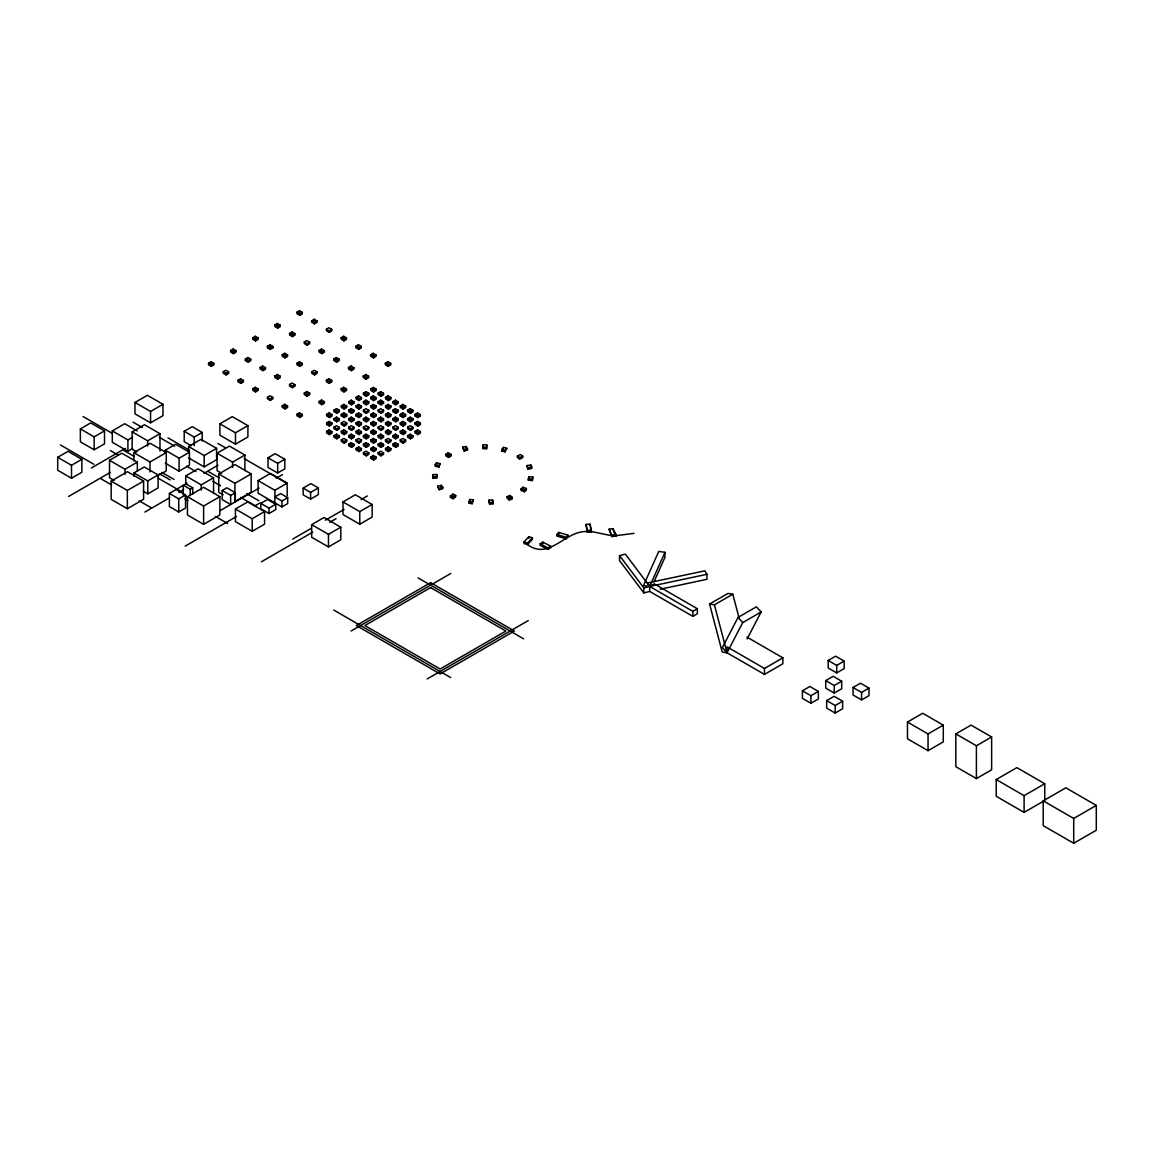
<?xml version="1.0" encoding="UTF-8"?>
<svg xmlns="http://www.w3.org/2000/svg" width="1154" height="1154" viewBox="0 0 1154 1154"><rect width="100%" height="100%" fill="white"/><g stroke="black" fill="none" stroke-linecap="round" stroke-linejoin="round"><path stroke-width="1.5" d="M486.772 444.896L486.57 448.747L482.992 448.632L483.209 444.795L486.772 444.896L486.772 446.425M528.388 478.694L528.95 476.66L532.917 477.02L532.369 480.583L528.388 480.223L528.388 478.694L532.369 479.054L532.917 477.02M528.388 480.223L528.95 476.66M697.348 608.735L692.833 611.346L649.688 586.434L625.381 554.122L619.525 555.593L643.831 587.905L649.688 586.434L654.203 583.823L697.348 608.735L697.348 613.74L692.833 616.351L649.688 591.439L649.688 586.434L664.964 552.319L658.775 551.396L643.499 585.511L649.688 586.434L706.969 574.303L706.969 579.308L660.102 589.232M654.058 581.688L664.964 557.324L664.964 552.319M468.769 501.658L469.808 499.422L473.255 499.956L472.217 503.721L468.769 503.187L468.769 501.658L472.217 502.192L473.255 499.956M747.085 638.999L761.106 611.981L756.433 606.802L738.041 617.419L722.361 647.61L727.034 652.789L764.467 674.398L782.859 663.781L782.859 657.838L746.999 637.123M761.106 611.981L742.714 622.612L727.034 652.789L722.202 651.996L709.566 604.032L727.958 593.416L732.804 594.209L739.123 618.183M435.188 464.701L436.472 462.783L440.222 463.605L438.938 467.067L435.188 466.23L435.188 464.701L438.938 465.538L440.222 463.605M501.817 449.44L503.634 447.363L506.822 448.3L505.005 451.892L501.817 450.954L501.817 449.44L505.005 450.377L506.822 448.3M501.817 450.954L503.634 447.363M556.877 534.504L558.724 532.441L568.028 535.211L566.181 538.803L556.877 536.033L556.877 534.504L566.181 537.274L568.028 535.211M523.93 542.005L528.878 536.682L532.412 537.778L532.412 539.293L527.465 544.616L523.93 543.52L523.93 542.005L527.465 543.101L532.412 537.778M521.031 488.95L522.978 487.219L526.354 488.474L526.354 490.003L524.406 491.734L521.031 490.464L521.031 488.95L524.406 490.205L526.354 488.474M450.377 495.917L452.916 494.114L455.686 495.427L455.686 496.941L453.161 498.744L450.377 497.446L450.377 495.917L453.161 497.23L455.686 495.427M540.173 543.837L542.885 542.12L550.617 546.188L550.617 547.703L547.919 549.419L540.173 545.352L540.173 543.837L547.919 547.905L550.617 546.188M80.362 428.884L90.719 422.912L104.524 430.875L104.524 443.828L94.166 449.8L80.362 441.823L80.362 428.884L94.166 436.861L104.524 430.875M134.975 402.472L147.395 395.303L162.988 404.304L162.988 415.656L150.568 422.826L134.975 413.824L134.975 402.472L150.568 411.473L162.988 404.304M208.542 363.236L211.067 361.779L213.908 363.423L213.908 364.938L211.384 366.395L208.542 364.765L208.542 363.236L211.384 364.88L213.908 363.423M230.641 350.484L233.166 349.013L236.007 350.657L236.007 352.186L233.483 353.643L230.641 351.999L230.641 350.484L233.483 352.114L236.007 350.657M252.74 337.718L255.265 336.261L258.107 337.906L258.107 339.42L255.582 340.877L252.74 339.247L252.74 337.718L255.582 339.363L258.107 337.906M274.84 324.966L277.364 323.495L280.206 325.139L280.206 326.669L277.681 328.125L274.84 326.481L274.84 324.966L277.681 326.596L280.206 325.139M296.939 312.2L299.463 310.743L302.305 312.388L302.305 313.902L299.78 315.359L296.939 313.729L296.939 312.2L299.78 313.845L302.305 312.388M57.7 457.33L68.057 451.344L81.862 459.321L81.862 472.26L71.505 478.246L57.7 470.269L57.7 457.33L71.505 465.293L81.862 459.321M132.566 448.574L127.906 451.272L112.299 442.271L112.299 430.918L124.733 423.734L137.211 430.947M223.27 371.747L225.809 370.29L228.651 371.92L228.651 373.449L226.112 374.906L223.27 373.261L223.27 371.747L226.112 373.377L228.651 371.92M245.369 358.981L247.908 357.524L250.75 359.168L250.75 360.683L248.211 362.154L245.369 360.51L245.369 358.981L248.211 360.625L250.75 359.168M267.468 346.229L270.007 344.772L272.849 346.402L272.849 347.931L270.31 349.388L267.468 347.743L267.468 346.229L270.31 347.859L272.849 346.402M289.567 333.463L292.106 332.006L294.948 333.65L294.948 335.165L292.409 336.636L289.567 334.992L289.567 333.463L292.409 335.107L294.948 333.65M311.667 320.711L314.205 319.24L317.047 320.884L317.047 322.413L314.508 323.87L311.667 322.226L311.667 320.711L314.508 322.341L317.047 320.884M245.369 360.51L247.908 359.053L247.908 357.524M267.468 347.743L270.007 346.287L272.849 347.931M136.807 451.979L132.162 449.295L132.162 431.87L144.481 424.744L159.988 433.702L159.988 451.127M112.299 430.918L127.906 439.919L132.566 437.222M238.012 380.243L240.537 378.786L243.379 380.431L243.379 381.96L240.854 383.416L238.012 381.772L238.012 380.243L240.854 381.887L243.379 380.431M260.112 367.491L262.636 366.034L265.478 367.664L265.478 369.193L262.953 370.65L260.112 369.02L260.112 367.491L262.953 369.136L265.478 367.664M282.211 354.725L284.735 353.268L287.577 354.913L287.577 356.442L285.052 357.899L282.211 356.254L282.211 354.725L285.052 356.37L287.577 354.913M304.31 341.973L306.834 340.517L309.676 342.147L309.676 343.676L307.152 345.133L304.31 343.503L304.31 341.973L307.152 343.618L309.676 342.147M326.409 329.207L328.933 327.75L331.775 329.395L331.775 330.924L329.251 332.381L326.409 330.736L326.409 329.207L329.251 330.852L331.775 329.395M91.296 468.005L125.296 448.372M114.145 480.425L109.5 477.727L109.5 460.302L121.819 453.19L137.326 462.134L137.326 470.846M132.162 431.87L147.669 440.814L159.988 433.702M133.835 460.965L133.835 452.656L150.107 443.266L166.277 452.599L166.277 470.89L157.406 476.011M252.74 388.754L255.265 387.297L258.107 388.941L258.107 390.456L255.582 391.913L252.74 390.283L252.74 388.754L255.582 390.398L258.107 388.941M274.84 376.002L277.364 374.531L280.206 376.175L280.206 377.704L277.681 379.161L274.84 377.517L274.84 376.002L277.681 377.632L280.206 376.175M296.939 363.236L299.463 361.779L302.305 363.423L302.305 364.938L299.78 366.395L296.939 364.765L296.939 363.236L299.78 364.88L302.305 363.423M319.038 350.484L321.562 349.013L324.404 350.657L324.404 352.186L321.879 353.643L319.038 351.999L319.038 350.484L321.879 352.114L324.404 350.657M341.137 337.718L343.661 336.261L346.503 337.906L346.503 339.42L343.979 340.877L341.137 339.247L341.137 337.718L343.979 339.363L346.503 337.906M68.634 496.451L110.351 472.361M191.348 445.79L184.222 441.679L184.222 431.322L192.242 426.706L202.21 432.447L202.21 441.088M109.5 460.302L124.993 469.26L137.326 462.134M111.173 481.088L127.43 471.697L143.615 481.045L143.615 499.321L127.344 508.712L111.173 499.379L111.173 481.088L127.344 490.436L143.615 481.045M165.282 453.464L165.282 450.219L175.639 444.247L189.444 452.209L189.444 465.163L179.086 471.135L165.282 463.172M133.835 452.656L150.006 461.989L166.277 452.599M184.222 431.322L194.189 437.077L202.21 432.447M133.965 476.184L133.965 472.938L144.308 466.966L158.112 474.943L158.112 487.882L147.77 493.869L143.168 491.2M219.88 423.806L232.315 416.637L247.908 425.638L247.908 436.991L235.474 444.16L219.88 435.159L219.88 423.806L235.474 432.808L247.908 425.638M267.468 397.264L270.007 395.808L272.849 397.438L272.849 398.967L270.31 400.424L267.468 398.779L267.468 397.264L270.31 398.909L272.849 397.438M289.567 384.498L292.106 383.041L294.948 384.686L294.948 386.201L292.409 387.672L289.567 386.027L289.567 384.498L292.409 386.143L294.948 384.686M311.667 371.747L314.205 370.29L317.047 371.92L317.047 373.449L314.508 374.906L311.667 373.261L311.667 371.747L314.508 373.377L317.047 371.92M333.766 358.981L336.304 357.524L339.146 359.168L339.146 360.683L336.607 362.154L333.766 360.51L333.766 358.981L336.607 360.625L339.146 359.168M355.879 346.229L358.404 344.772L361.245 346.402L361.245 347.931L358.721 349.388L355.879 347.743L355.879 346.229L358.721 347.859L361.245 346.402M188.564 451.402L188.564 446.526L200.984 439.357L216.591 448.358L216.591 459.71L204.157 466.88L188.564 457.878M165.282 450.219L179.086 458.196L189.444 452.209M133.965 472.938L147.77 480.915L158.112 474.943M282.211 405.761L284.735 404.304L287.577 405.948L287.577 407.477L285.052 408.934L282.211 407.29L282.211 405.761L285.052 407.405L287.577 405.948M304.31 393.009L306.834 391.552L309.676 393.182L309.676 394.711L307.152 396.168L304.31 394.538L304.31 393.009L307.152 394.654L309.676 393.182M326.409 380.243L328.933 378.786L331.775 380.431L331.775 381.96L329.251 383.416L326.409 381.772L326.409 380.243L329.251 381.887L331.775 380.431M348.508 367.491L351.032 366.034L353.874 367.664L353.874 369.193L351.35 370.65L348.508 369.02L348.508 367.491L351.35 369.136L353.874 367.664M370.607 354.725L373.131 353.268L375.973 354.913L375.973 356.442L373.449 357.899L370.607 356.254L370.607 354.725L373.449 356.37L375.973 354.913M188.564 446.526L204.157 455.541L216.591 448.358M221.727 473.313L217.082 470.63L217.082 453.205L229.401 446.093L244.908 455.037L244.908 470.717M185.751 484.637L185.751 475.924L198.084 468.812L213.577 477.756L213.577 493.436M296.939 414.272L299.463 412.815L302.305 414.459L302.305 415.974L299.78 417.445L296.939 415.801L296.939 414.272L299.78 415.916L302.305 414.459M319.038 401.52L321.562 400.049L324.404 401.693L324.404 403.222L321.879 404.679L319.038 403.034L319.038 401.52L321.879 403.15L324.404 401.693M341.137 388.754L343.661 387.297L346.503 388.941L346.503 390.456L343.979 391.913L341.137 390.283L341.137 388.754L343.979 390.398L346.503 388.941M363.236 376.002L365.76 374.531L368.602 376.175L368.602 377.704L366.078 379.161L363.236 377.517L363.236 376.002L366.078 377.632L368.602 376.175M385.335 363.236L387.874 361.779L390.716 363.423L390.716 364.938L388.177 366.395L385.335 364.765L385.335 363.236L388.177 364.88L390.716 363.423M176.158 489.512L185.549 494.922L185.549 508.048L178.74 511.972L169.364 506.548L169.364 493.436L187.035 483.093M204.027 473.284L217.933 465.25M144.899 512.059L169.624 497.792M178.884 492.441L183.529 489.758M217.082 453.205L232.574 462.148L244.908 455.037M183.284 494.777L183.284 485.214L190.251 489.238L192.732 487.81L192.732 494.186M223.169 494.821L218.755 492.282L218.755 473.991L235.012 464.6L251.183 473.933L251.183 492.224L234.926 501.615L234.926 483.324L251.183 473.933M185.751 475.924L201.258 484.868L213.577 477.756M169.364 493.436L178.74 498.86L185.549 494.922M326.596 414.387L329.121 412.93L331.963 414.56L331.963 416.089L329.438 417.546L326.596 415.902L326.596 414.387L329.438 416.031L331.963 414.56M333.968 410.132L336.492 408.675L339.334 410.319L339.334 411.834L336.809 413.291L333.968 411.661L333.968 410.132L336.809 411.776L339.334 410.319M341.324 405.876L343.863 404.419L346.705 406.064L346.705 407.578L344.166 409.05L341.324 407.405L341.324 405.876L344.166 407.521L346.705 406.064M348.696 401.621L351.22 400.164L354.062 401.808L354.062 403.323L351.537 404.794L348.696 403.15L348.696 401.621L351.537 403.265L354.062 401.808M356.067 397.365L358.591 395.909L361.433 397.553L361.433 399.082L358.908 400.539L356.067 398.895L356.067 397.365L358.908 399.01L361.433 397.553M363.438 393.125L365.962 391.653L368.804 393.298L368.804 394.827L366.28 396.284L363.438 394.639L363.438 393.125L366.28 394.755L368.804 393.298M370.795 388.869L373.319 387.412L376.161 389.042L376.161 390.571L373.636 392.028L370.795 390.384L370.795 388.869L373.636 390.514L376.161 389.042M187.438 496.71L203.695 487.32L219.866 496.653L219.866 514.944L203.609 524.334L187.438 515.001L187.438 496.71L203.609 506.043L219.866 496.653M326.596 422.883L329.121 421.426L331.963 423.071L331.963 424.6L329.438 426.057L326.596 424.412L326.596 422.883L329.438 424.528L331.963 423.071M333.968 418.642L336.492 417.171L339.334 418.815L339.334 420.344L336.809 421.801L333.968 420.157L333.968 418.642L336.809 420.272L339.334 418.815M341.324 414.387L343.863 412.93L346.705 414.56L346.705 416.089L344.166 417.546L341.324 415.902L341.324 414.387L344.166 416.031L346.705 414.56M348.696 410.132L351.22 408.675L354.062 410.319L354.062 411.834L351.537 413.291L348.696 411.661L348.696 410.132L351.537 411.776L354.062 410.319M356.067 405.876L358.591 404.419L361.433 406.064L361.433 407.578L358.908 409.05L356.067 407.405L356.067 405.876L358.908 407.521L361.433 406.064M363.438 401.621L365.962 400.164L368.804 401.808L368.804 403.323L366.28 404.794L363.438 403.15L363.438 401.621L366.28 403.265L368.804 401.808M370.795 397.365L373.319 395.909L376.161 397.553L376.161 399.082L373.636 400.539L370.795 398.895L370.795 397.365L373.636 399.01L376.161 397.553M378.166 393.125L380.69 391.653L383.532 393.298L383.532 394.827L381.008 396.284L378.166 394.639L378.166 393.125L381.008 394.755L383.532 393.298M268.017 457.792L275.128 453.681L284.793 459.263L284.793 468.899L277.681 472.996L268.017 467.428L268.017 457.792L277.681 463.36L284.793 459.263M341.324 415.902L343.863 414.445L343.863 412.93M222.174 490.493L230.656 495.383L230.656 504.529L222.174 499.639L222.174 490.493L226.833 487.796L235.315 492.7L235.315 501.831M326.596 431.394L329.121 429.937L331.963 431.582L331.963 433.096L329.438 434.568L326.596 432.923L326.596 431.394L329.438 433.038L331.963 431.582M333.968 427.139L336.492 425.682L339.334 427.326L339.334 428.855L336.809 430.312L333.968 428.668L333.968 427.139L336.809 428.783L339.334 427.326M341.324 422.898L343.863 421.426L346.705 423.071L346.705 424.6L344.166 426.057L341.324 424.412L341.324 422.883L344.166 424.528L346.705 423.071M348.696 418.642L351.22 417.171L354.062 418.815L354.062 420.344L351.537 421.801L348.696 420.157L348.696 418.642L351.537 420.272L354.062 418.815M356.067 414.387L358.591 412.93L361.433 414.56L361.433 416.089L358.908 417.546L356.067 415.902L356.067 414.387L358.908 416.031L361.433 414.56M363.438 410.132L365.962 408.675L368.804 410.319L368.804 411.834L366.28 413.291L363.438 411.661L363.438 410.132L366.28 411.776L368.804 410.319M370.795 405.876L373.319 404.419L376.161 406.064L376.161 407.578L373.636 409.05L370.795 407.405L370.795 405.876L373.636 407.521L376.161 406.064M378.166 401.621L380.69 400.164L383.532 401.808L383.532 403.323L381.008 404.794L378.166 403.15L378.166 401.621L381.008 403.265L383.532 401.808M385.537 397.365L388.061 395.909L390.903 397.553L390.903 399.082L388.379 400.539L385.537 398.895L385.537 397.365L388.379 399.01L390.903 397.553M356.067 415.902L358.591 414.445L358.591 412.93M378.166 403.15L380.69 401.693L380.69 400.164M230.656 495.383L235.315 492.7M333.968 435.649L336.492 434.192L339.334 435.837L339.334 437.352L336.809 438.808L333.968 437.178L333.968 435.649L336.809 437.294L339.334 435.837M341.324 431.394L343.863 429.937L346.705 431.582L346.705 433.096L344.166 434.568L341.324 432.923L341.324 431.394L344.166 433.038L346.705 431.582M348.696 427.139L351.22 425.682L354.062 427.326L354.062 428.855L351.537 430.312L348.696 428.668L348.696 427.139L351.537 428.783L354.062 427.326M356.067 422.898L358.591 421.426L361.433 423.071L361.433 424.6L358.908 426.057L356.067 424.412L356.067 422.883L358.908 424.528L358.908 426.057M363.438 418.642L365.962 417.171L368.804 418.815L368.804 420.344L366.28 421.801L363.438 420.157L363.438 418.642L366.28 420.272L368.804 418.815M370.795 414.387L373.319 412.93L376.161 414.56L376.161 416.089L373.636 417.546L370.795 415.902L370.795 414.387L373.636 416.031L376.161 414.56M378.166 410.132L380.69 408.675L383.532 410.319L383.532 411.834L381.008 413.291L378.166 411.661L378.166 410.132L381.008 411.776L383.532 410.319M385.537 405.876L388.061 404.419L390.903 406.064L390.903 407.578L388.379 409.05L385.537 407.405L385.537 405.876L388.379 407.521L390.903 406.064M392.894 401.621L395.433 400.164L398.274 401.808L398.274 403.323L395.735 404.794L392.894 403.15L392.894 401.621L395.735 403.265L398.274 401.808M287.692 497.662L281.908 500.995L274.868 496.927L280.653 493.595L287.692 497.662L287.692 503.591L281.908 506.938L258.078 493.176L258.078 480.583L270.425 473.443L287.216 483.137L287.216 495.744M358.908 424.528L361.433 423.071M341.324 439.905L343.863 438.448L346.705 440.078L346.705 441.607L344.166 443.064L341.324 441.434L341.324 439.905L344.166 441.549L346.705 440.078M348.696 435.649L351.22 434.192L354.062 435.837L354.062 437.352L351.537 438.808L348.696 437.178L348.696 435.649L351.537 437.294L354.062 435.837M356.067 431.394L358.591 429.937L361.433 431.582L361.433 433.096L358.908 434.568L356.067 432.923L356.067 431.394L358.908 433.038L361.433 431.582M363.438 427.139L365.962 425.682L368.804 427.326L368.804 428.855L366.28 430.312L363.438 428.668L363.438 427.139L366.28 428.783L368.804 427.326M370.795 422.898L373.319 421.426L376.161 423.071L376.161 424.6L373.636 426.057L370.795 424.412L370.795 422.883L373.636 424.528L376.161 423.071M378.166 418.642L380.69 417.171L383.532 418.815L383.532 420.344L381.008 421.801L378.166 420.157L378.166 418.642L381.008 420.272L383.532 418.815M385.537 414.387L388.061 412.93L390.903 414.56L390.903 416.089L388.379 417.546L385.537 415.902L385.537 414.387L388.379 416.031L390.903 414.56M392.894 410.132L395.433 408.675L398.274 410.319L398.274 411.834L395.735 413.291L392.894 411.661L392.894 410.132L395.735 411.776L398.274 410.319M400.265 405.876L402.789 404.419L405.631 406.064L405.631 407.578L403.107 409.05L400.265 407.405L400.265 405.876L403.107 407.521L405.631 406.064M220.284 510.515L259.145 488.084M276.239 478.218L282.456 474.626M235.402 509.015L247.764 501.889L264.554 511.583L264.554 524.176L252.207 531.316L235.402 521.622L235.402 509.015L252.207 518.723L264.554 511.583M348.696 444.16L351.22 442.703L354.062 444.333L354.062 445.862L351.537 447.319L348.696 445.675L348.696 444.16L351.537 445.79L354.062 444.333M356.067 439.905L358.591 438.448L361.433 440.078L361.433 441.607L358.908 443.064L356.067 441.434L356.067 439.905L358.908 441.549L361.433 440.078M363.438 435.649L365.962 434.192L368.804 435.837L368.804 437.352L366.28 438.808L363.438 437.178L363.438 435.649L366.28 437.294L368.804 435.837M370.795 431.394L373.319 429.937L376.161 431.582L376.161 433.096L373.636 434.568L370.795 432.923L370.795 431.394L373.636 433.038L376.161 431.582M378.166 427.139L380.69 425.682L383.532 427.326L383.532 428.855L381.008 430.312L378.166 428.668L378.166 427.139L381.008 428.783L383.532 427.326M385.537 422.898L388.061 421.426L390.903 423.071L390.903 424.6L388.379 426.057L385.537 424.412L385.537 422.883L388.379 424.528L390.903 423.071M392.894 418.642L395.433 417.171L398.274 418.815L398.274 420.344L395.735 421.801L392.894 420.157L392.894 418.642L395.735 420.272L398.274 418.815M400.265 414.387L402.789 412.93L405.631 414.56L405.631 416.089L403.107 417.546L400.265 415.902L400.265 414.387L403.107 416.031L405.631 414.56M407.636 410.132L410.16 408.675L413.002 410.319L413.002 411.834L410.478 413.291L407.636 411.661L407.636 410.132L410.478 411.776L413.002 410.319M400.265 415.902L402.789 414.445L402.789 412.93M258.078 480.583L274.868 490.277L287.216 483.137M185.188 546.13L236.469 516.53M255.121 505.755L259.78 503.072M260.775 503.375L267.512 499.494L275.748 504.24L275.748 509.592L269.012 513.487L260.775 508.726L260.775 503.375L269.012 508.135L275.748 504.24M356.067 448.416L358.591 446.944L361.433 448.589L361.433 450.118L358.908 451.575L356.067 449.93L356.067 448.416L358.908 450.046L361.433 448.589M363.438 444.16L365.962 442.689L368.804 444.333L368.804 445.862L366.28 447.319L363.438 445.675L363.438 444.16L366.28 445.79L368.804 444.333M370.795 439.905L373.319 438.448L376.161 440.078L376.161 441.607L373.636 443.064L370.795 441.434L370.795 439.905L373.636 441.549L376.161 440.078M378.166 435.649L380.69 434.192L383.532 435.837L383.532 437.352L381.008 438.808L378.166 437.178L378.166 435.649L381.008 437.294L383.532 435.837M385.537 431.394L388.061 429.937L390.903 431.582L390.903 433.096L388.379 434.568L385.537 432.923L385.537 431.394L388.379 433.038L390.903 431.582M392.894 427.139L395.433 425.682L398.274 427.326L398.274 428.855L395.735 430.312L392.894 428.668L392.894 427.139L395.735 428.783L398.274 427.326M400.265 422.898L402.789 421.426L405.631 423.071L405.631 424.6L403.107 426.057L400.265 424.412L400.265 422.883L403.107 424.528L405.631 423.071M407.636 418.642L410.16 417.171L413.002 418.815L413.002 420.344L410.478 421.801L407.636 420.157L407.636 418.642L410.478 420.272L413.002 418.815M414.993 414.387L417.532 412.93L420.373 414.56L420.373 416.089L417.835 417.546L414.993 415.902L414.993 414.387L417.835 416.031L420.373 414.56M414.993 415.902L417.532 414.445L417.532 412.93M363.438 452.656L365.962 451.2L368.804 452.844L368.804 454.373L366.28 455.83L363.438 454.186L363.438 452.656L366.28 454.301L368.804 452.844M370.795 448.416L373.319 446.944L376.161 448.589L376.161 450.118L373.636 451.575L370.795 449.93L370.795 448.416L373.636 450.046L376.161 448.589M378.166 444.16L380.69 442.689L383.532 444.333L383.532 445.862L381.008 447.319L378.166 445.675L378.166 444.16L381.008 445.79L383.532 444.333M385.537 439.905L388.061 438.448L390.903 440.078L390.903 441.607L388.379 443.064L385.537 441.434L385.537 439.905L388.379 441.549L390.903 440.078M392.894 435.649L395.433 434.192L398.274 435.837L398.274 437.352L395.735 438.808L392.894 437.178L392.894 435.649L395.735 437.294L398.274 435.837M400.265 431.394L402.789 429.937L405.631 431.582L405.631 433.096L403.107 434.568L400.265 432.923L400.265 431.394L403.107 433.038L405.631 431.582M407.636 427.139L410.16 425.682L413.002 427.326L413.002 428.855L410.478 430.312L407.636 428.668L407.636 427.139L410.478 428.783L413.002 427.326M414.993 422.883L417.532 421.426L420.373 423.071L420.373 424.6L417.835 426.057L414.993 424.412L414.993 422.883L417.835 424.528L420.373 423.071M303.156 488.099L310.916 483.613L318.36 487.911L318.36 494.619L310.585 499.105L303.156 494.821L303.156 488.099L310.585 492.397L318.36 487.911M370.795 456.912L373.319 455.455L376.161 457.099L376.161 458.614L373.636 460.085L370.795 458.441L370.795 456.912L373.636 458.556L376.161 457.099M378.166 452.656L380.69 451.2L383.532 452.844L383.532 454.373L381.008 455.83L378.166 454.186L378.166 452.656L381.008 454.301L383.532 452.844M385.537 448.416L388.061 446.944L390.903 448.589L390.903 450.118L388.379 451.575L385.537 449.93L385.537 448.416L388.379 450.046L390.903 448.589M392.894 444.16L395.433 442.703L398.274 444.333L398.274 445.862L395.735 447.319L392.894 445.675L392.894 444.16L395.735 445.79L398.274 444.333M400.265 439.905L402.789 438.448L405.631 440.078L405.631 441.607L403.107 443.064L400.265 441.434L400.265 439.905L403.107 441.549L405.631 440.078M407.636 435.649L410.16 434.192L413.002 435.837L413.002 437.352L410.478 438.808L407.636 437.178L407.636 435.649L410.478 437.294L413.002 435.837M414.993 431.394L417.532 429.937L420.373 431.582L420.373 433.096L417.835 434.568L414.993 432.923L414.993 431.394L417.835 433.038L420.373 431.582M342.983 501.918L355.345 494.792L372.136 504.486L372.136 517.079L359.774 524.204L342.983 514.511L342.983 501.918L359.774 511.611L372.136 504.486M311.667 524.637L324.014 517.511L340.805 527.205L340.805 539.798L328.457 546.924L311.667 537.23L311.667 524.637L328.457 534.331L340.805 527.205M292.77 539.033L311.421 528.258M325.399 520.194L344.051 509.419M361.144 499.552L367.361 495.96M445.747 454.287L448.271 452.83L451.113 454.46L451.113 455.989L448.589 457.446L445.747 455.801L445.747 454.287L448.589 455.917L451.113 454.46M261.439 561.753L312.734 532.138M329.828 522.272L336.045 518.68M351.119 631.022L450.738 573.509M427.182 678.941L528.258 620.592M709.566 604.032L714.413 604.826L732.804 594.209M714.413 604.826L727.034 652.789L727.034 646.846L764.467 668.454L782.859 657.838M828.183 660.477L835.626 656.179L844.151 661.098L844.151 668.613L836.708 672.912L828.183 667.993L828.183 660.477L836.708 665.396L844.151 661.098M802.405 690.799L809.848 686.5L818.374 691.419L818.374 698.935L810.93 703.233L802.405 698.314L802.405 690.799L810.93 695.718L818.374 691.419M825.716 680.6L833.159 676.316L841.684 681.235L841.684 688.736L834.241 693.035L825.716 688.116L825.716 680.6L834.241 685.519L841.684 681.235M826.668 700.593L834.111 696.295L842.636 701.214L842.636 708.729L835.193 713.028L826.668 708.109L826.668 700.593L835.193 705.512L842.636 701.214M853.037 687.495L860.495 683.197L869.005 688.116L869.005 695.631L861.562 699.915L853.037 695.011L853.037 687.495L861.562 692.414L869.005 688.116M907.477 722.058L922.71 713.259L943.28 725.13L943.28 741.878L928.047 750.677L907.477 738.791L907.477 722.058L928.047 733.93L943.28 725.13M955.829 733.901L971.062 725.101L991.632 736.973L991.632 769.79L976.399 778.589L955.829 766.718L955.829 733.901L976.399 745.772L991.632 736.973M996.219 779.556L1016.876 767.626L1044.759 783.725L1044.759 800.458L1024.103 812.387L996.219 796.289L996.219 779.556L1024.103 795.654L1044.759 783.725M1043.216 800.847L1065.806 787.807L1096.3 805.405L1096.3 830.216L1073.71 843.257L1043.216 825.658L1043.216 800.847L1073.71 818.446L1096.3 805.405M517.367 455.974L520.483 454.517L522.733 456.118L522.733 457.648L519.617 459.104L517.367 457.503L517.367 455.974L519.617 457.575L519.617 459.104M519.617 457.575L522.733 456.118M507.096 496.581L510.082 495.455L512.275 497.403L512.275 498.932L509.275 500.057L507.096 498.11L507.096 496.581L509.275 498.528L509.275 500.057M509.275 498.528L512.275 497.403M437.626 486.368L441.203 485.315L442.833 487.161L442.833 488.676L439.256 489.729L437.626 486.368L439.256 489.729M439.256 488.214L442.833 487.161M619.525 555.593L619.525 560.599L643.831 592.911L649.688 591.439M633.993 533.336L614.26 535.903M462.725 447.233L466.072 446.497L467.514 448.661L467.514 450.19L464.168 450.925L462.725 447.233L464.168 450.925M464.168 449.411L467.514 448.661M609.081 529.297L612.933 528.633L615.976 534.403L615.976 535.932L612.125 536.61L609.081 529.297L612.125 536.61M612.125 535.081L615.976 534.403M526.96 465.596L530.84 465.004L531.778 466.995L531.778 468.524L527.897 469.115L526.96 465.596L527.897 469.115M527.897 467.601L531.778 466.995M488.964 500.288L492.498 499.971L493.133 502.264L493.133 503.779L489.599 504.11L488.964 500.288L489.599 504.11M489.599 502.581L493.133 502.264M586.088 524.479L590.083 524.19L591.338 530.191L591.338 531.72L587.343 531.994L586.088 524.479L587.343 531.994M587.343 530.465L591.338 530.191M432.707 474.64L436.717 474.525L436.904 476.588L436.904 478.102L432.894 478.232L432.707 474.64L432.894 478.232M432.894 476.703L436.904 476.588M611.735 535.759L594.469 532.167A22.229 12.838 0 0 0 586.174 531.547C564.869 530.927 549.506 560.613 527.465 544.616L527.465 543.101M380.69 401.693L383.532 403.323M343.863 414.445L346.705 416.089M383.532 445.862L380.69 444.218L380.69 442.689M217.947 443.468L225.665 447.925M244.186 458.614L285.86 482.675M418.094 577.909L523.613 638.826M167.979 437.856L189.285 450.147M133.027 422.133L142.288 427.47M159.266 437.279L174.701 446.194M218.755 473.991L234.926 483.324M208.485 471.64L219.173 477.814M246.696 493.696L258.914 500.764M186.616 466.187L195.877 471.539M212.855 481.333L220.573 485.791M240.638 497.374L256.073 506.289M83.074 416.522L111.967 433.197M185.751 483.786L192.732 487.81M123.565 450.305L134.268 456.479M161.776 472.361L174.009 479.415M159.483 473.746L170.128 479.891M110.366 450.565L118.083 455.022M158.213 478.189L179.822 490.666M184.683 495.585L187.467 497.186M184.799 498.773L187.857 500.533M215.365 516.429L227.598 523.483M60.397 444.954L93.863 464.283M333.751 610.048L450.695 677.571M100.903 478.751L111.606 484.925M139.115 500.807L151.333 507.861M738.041 617.419L742.714 622.612M706.969 574.303L704.777 570.841L647.481 582.972L649.688 586.434M613.683 531.605L615.976 535.932M493.133 503.779L492.498 499.971M590.386 527.219L591.338 531.72M1073.71 818.446L1073.71 843.257M1024.103 795.654L1024.103 812.387M976.399 745.772L976.399 778.589M928.047 733.93L928.047 750.677M861.562 692.414L861.562 699.915M836.708 665.396L836.708 672.912M835.193 705.512L835.193 713.028M834.241 685.519L834.241 693.035M810.93 695.718L810.93 703.233M764.467 668.454L764.467 674.398M692.833 611.346L692.833 616.351M643.831 587.905L643.831 592.911M612.933 528.633L612.933 530.148M590.083 524.19L590.083 525.719M566.181 537.274L566.181 538.803M558.724 532.441L558.724 533.97M547.919 547.905L547.919 549.419M542.885 542.12L542.885 543.635M532.369 479.054L532.369 480.583M530.84 465.004L530.84 466.533M528.878 536.682L528.878 538.197M524.406 490.205L524.406 491.734M522.978 487.219L522.978 488.733M510.082 495.455L510.082 496.985M505.005 450.377L505.005 451.892M486.57 448.747L486.57 447.218L482.992 447.103L482.992 448.632M483.209 444.795L483.209 446.309M472.217 502.192L472.217 503.721M469.808 499.422L469.808 500.937M466.072 446.497L466.072 448.026M453.161 497.23L453.161 498.744M452.916 494.114L452.916 495.643M448.589 455.917L448.589 457.446M448.271 452.83L448.271 454.344M441.203 485.315L441.203 486.844M438.938 465.538L438.938 467.067M436.717 474.525L436.717 476.054M436.472 462.783L436.472 464.297M417.835 416.031L417.835 417.546M417.835 424.528L417.835 426.057M417.835 433.038L417.835 434.568M417.532 421.426L417.532 422.955M417.532 429.937L417.532 431.466M410.478 411.776L410.478 413.291M410.478 420.272L410.478 421.801M410.478 428.783L410.478 430.312M410.478 437.294L410.478 438.808M410.16 408.675L410.16 410.189M410.16 417.171L410.16 418.7M410.16 434.192L410.16 435.707M403.107 407.521L403.107 409.05M403.107 416.031L403.107 417.546M403.107 424.528L403.107 426.057M403.107 433.038L403.107 434.568M403.107 441.549L403.107 443.064M402.789 404.419L402.789 405.948M402.789 421.426L402.789 422.955M402.789 429.937L402.789 431.466M395.735 403.265L395.735 404.794M395.735 411.776L395.735 413.291M395.735 420.272L395.735 421.801M395.735 428.783L395.735 430.312M395.735 437.294L395.735 438.808M395.735 445.79L395.735 447.319M395.433 400.164L395.433 401.693M395.433 408.675L395.433 410.189M395.433 417.171L395.433 418.7M395.433 434.192L395.433 435.707M395.433 442.703L395.433 444.218M388.379 399.01L388.379 400.539M388.379 407.521L388.379 409.05M388.379 416.031L388.379 417.546M388.379 424.528L388.379 426.057M388.379 433.038L388.379 434.568M388.379 441.549L388.379 443.064M388.379 450.046L388.379 451.575M388.177 364.88L388.177 366.395M388.061 395.909L388.061 397.438M388.061 404.419L388.061 405.948M388.061 412.93L388.061 414.445M388.061 421.426L388.061 422.955M388.061 429.937L388.061 431.466M388.061 446.944L388.061 448.473M387.874 361.779L387.874 363.308M381.008 394.755L381.008 396.284M381.008 403.265L381.008 404.794M381.008 411.776L381.008 413.291M381.008 420.272L381.008 421.801M381.008 428.783L381.008 430.312M381.008 437.294L381.008 438.808M381.008 445.79L381.008 447.319M381.008 454.301L381.008 455.83M380.69 391.653L380.69 393.182M380.69 417.171L380.69 418.7M380.69 434.192L380.69 435.707M373.636 390.514L373.636 392.028M373.636 399.01L373.636 400.539M373.636 407.521L373.636 409.05M373.636 416.031L373.636 417.546M373.636 424.528L373.636 426.057M373.636 433.038L373.636 434.568M373.636 441.549L373.636 443.064M373.636 450.046L373.636 451.575M373.636 458.556L373.636 460.085M373.449 356.37L373.449 357.899M373.319 387.412L373.319 388.927M373.319 395.909L373.319 397.438M373.319 404.419L373.319 405.948M373.319 412.93L373.319 414.445M373.319 421.426L373.319 422.955M373.319 429.937L373.319 431.466M373.319 438.448L373.319 439.962M373.319 446.944L373.319 448.473M373.319 455.455L373.319 456.984M373.131 353.268L373.131 354.797M366.078 377.632L366.078 379.161M366.28 394.755L366.28 396.284M366.28 403.265L366.28 404.794M366.28 411.776L366.28 413.291M366.28 420.272L366.28 421.801M366.28 428.783L366.28 430.312M366.28 437.294L366.28 438.808M366.28 445.79L366.28 447.319M366.28 454.301L366.28 455.83M365.962 391.653L365.962 393.182M365.962 400.164L365.962 401.693M365.962 417.171L365.962 418.7M365.962 434.192L365.962 435.707M365.962 442.689L365.962 444.218M365.76 374.531L365.76 376.06M359.774 511.611L359.774 524.204M358.908 399.01L358.908 400.539M358.908 407.521L358.908 409.05M358.908 416.031L358.908 417.546M358.908 433.038L358.908 434.568M358.908 441.549L358.908 443.064M358.908 450.046L358.908 451.575M358.721 347.859L358.721 349.388M358.404 344.772L358.404 346.287M358.591 395.909L358.591 397.438M358.591 404.419L358.591 405.948M358.591 421.426L358.591 422.955M358.591 429.937L358.591 431.466M358.591 446.944L358.591 448.473M351.537 403.265L351.537 404.794M351.537 411.776L351.537 413.291M351.537 420.272L351.537 421.801M351.537 428.783L351.537 430.312M351.537 437.294L351.537 438.808M351.537 445.79L351.537 447.319M351.35 369.136L351.35 370.65M351.22 400.164L351.22 401.693M351.22 408.675L351.22 410.189M351.22 417.171L351.22 418.7M351.22 434.192L351.22 435.707M351.22 442.703L351.22 444.218M351.032 366.034L351.032 367.549M343.979 339.363L343.979 340.877M343.979 390.398L343.979 391.913M344.166 407.521L344.166 409.05M344.166 416.031L344.166 417.546M344.166 424.528L344.166 426.057M344.166 433.038L344.166 434.568M344.166 441.549L344.166 443.064M343.863 404.419L343.863 405.948M343.863 429.937L343.863 431.466M343.661 336.261L343.661 337.776M343.661 387.297L343.661 388.826M336.809 411.776L336.809 413.291M336.809 420.272L336.809 421.801M336.809 428.783L336.809 430.312M336.809 437.294L336.809 438.808M336.607 360.625L336.607 362.154M336.304 357.524L336.304 359.053M336.492 408.675L336.492 410.189M336.492 417.171L336.492 418.7M336.492 434.192L336.492 435.707M329.438 416.031L329.438 417.546M329.438 424.528L329.438 426.057M329.438 433.038L329.438 434.568M329.251 330.852L329.251 332.381M329.251 381.887L329.251 383.416M329.121 412.93L329.121 414.445M329.121 421.426L329.121 422.955M329.121 429.937L329.121 431.466M328.933 378.786L328.933 380.315M328.457 534.331L328.457 546.924M321.879 352.114L321.879 353.643M321.879 403.15L321.879 404.679M321.562 349.013L321.562 350.542M321.562 400.049L321.562 401.578M314.508 322.341L314.508 323.87M314.508 373.377L314.508 374.906M314.205 319.24L314.205 320.769M310.585 492.397L310.585 499.105M307.152 343.618L307.152 345.133M307.152 394.654L307.152 396.168M306.834 391.552L306.834 393.067M299.78 313.845L299.78 315.359M299.78 364.88L299.78 366.395M299.78 415.916L299.78 417.445M299.463 310.743L299.463 312.258M299.463 361.779L299.463 363.308M299.463 412.815L299.463 414.344M292.409 335.107L292.409 336.636M292.409 386.143L292.409 387.672M292.106 332.006L292.106 333.535M285.052 356.37L285.052 357.899M285.052 407.405L285.052 408.934M284.735 353.268L284.735 354.797M284.735 404.304L284.735 405.833M281.908 500.995L281.908 506.938M277.681 326.596L277.681 328.125M277.681 377.632L277.681 379.161M277.681 463.36L277.681 472.996M277.364 323.495L277.364 325.024M277.364 374.531L277.364 376.06M274.868 490.277L274.868 502.87M270.31 347.859L270.31 349.388M270.31 398.909L270.31 400.424M270.007 344.772L270.007 346.287M269.012 508.135L269.012 513.487M262.953 369.136L262.953 370.65M262.636 366.034L262.636 367.549M255.582 339.363L255.582 340.877M255.582 390.398L255.582 391.913M255.265 336.261L255.265 337.776M255.265 387.297L255.265 388.826M252.207 518.723L252.207 531.316M248.211 360.625L248.211 362.154M240.854 381.887L240.854 383.416M240.537 378.786L240.537 380.315M235.474 432.808L235.474 444.16M233.483 352.114L233.483 353.643M233.166 349.013L233.166 350.542M232.574 462.148L232.574 467.384M226.112 373.377L226.112 374.906M211.384 364.88L211.384 366.395M211.067 361.779L211.067 363.308M204.157 455.541L204.157 466.88M203.609 506.043L203.609 524.334M201.258 484.868L201.258 490.104M194.189 437.077L194.189 445.718M190.251 489.238L190.251 495.614M179.086 458.196L179.086 471.135M178.74 498.86L178.74 511.972M150.568 411.473L150.568 422.826M150.006 461.989L150.006 471.957M147.669 440.814L147.669 446.035M147.77 480.915L147.77 493.869M127.906 439.919L127.906 451.272M127.344 490.436L127.344 508.712M124.993 469.26L124.993 474.482M94.166 436.861L94.166 449.8M71.505 465.293L71.505 478.246M430.601 582.669L356.341 625.555L440.136 673.936L514.41 631.05L430.601 582.669M430.601 587.588L364.866 625.555L440.136 669.003L505.885 631.05L430.601 587.588"/></g></svg>
